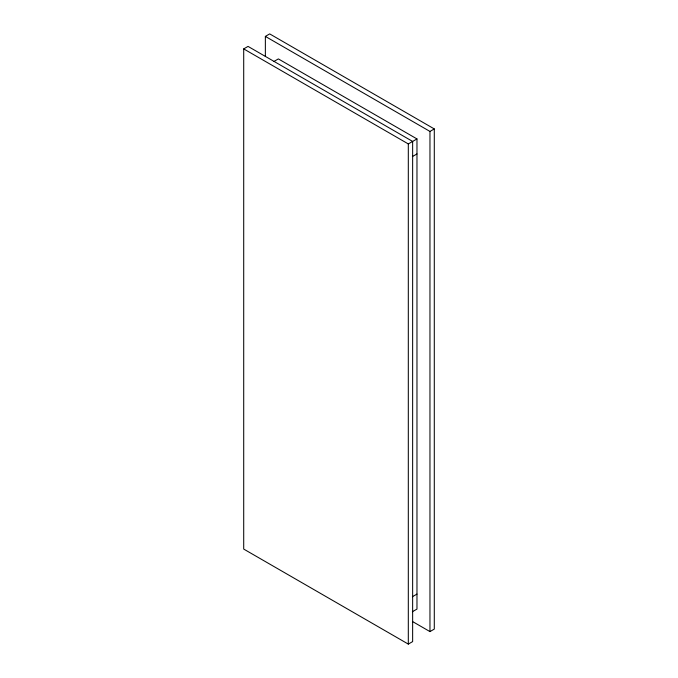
<?xml version="1.0" encoding="UTF-8"?>
<svg xmlns="http://www.w3.org/2000/svg" width="678" height="678" viewBox="0 0 678 678"><rect width="100%" height="100%" fill="white"/><g stroke="black" fill="none" stroke-linecap="round" stroke-linejoin="round"><path stroke-width="1.02" d="M243.707 48.901L248.038 46.401L412.639 141.431L412.639 641.6L408.309 644.1L243.707 549.07L243.707 48.901L408.309 143.931L416.97 138.931L416.97 609.09L412.41 611.717M265.361 56.494L265.361 36.4L269.691 33.9L434.293 128.93L434.293 629.099L429.962 631.599L412.588 621.565M273.802 61.537L278.361 58.91L416.97 138.931M265.361 36.4L429.962 131.43L434.293 128.93M412.41 156.567L416.97 153.94M412.41 596.716L416.97 594.081M429.962 131.43L429.962 631.599M408.309 143.931L408.309 644.1"/></g></svg>
